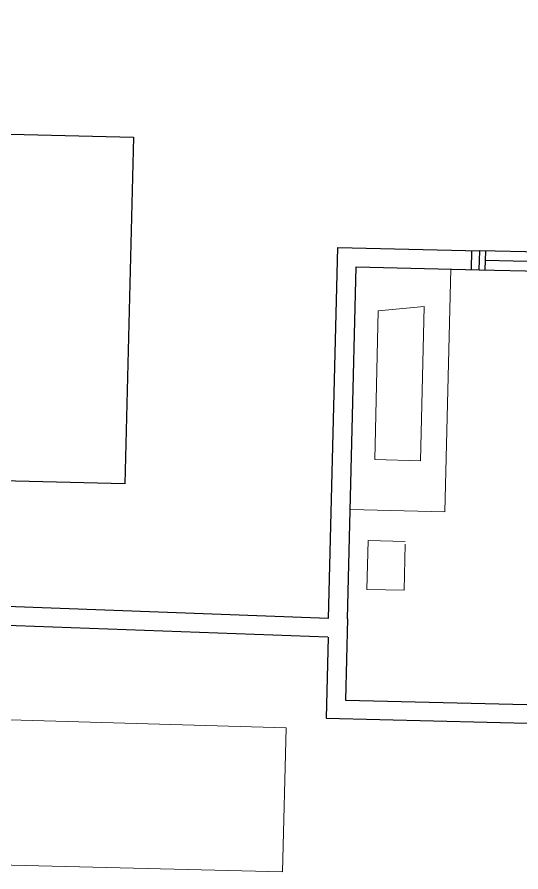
# Model space of a CAD drawing. Header units: millimetres. Extents: x 1418 to 1811, y 1796 to 1956.
# Drawn here: x 1478.351 to 1480.225, y 1827.785 to 1830.966 of the extents above; entities that cross this region are included whole.
import ezdxf

# ---------------------------------------------------------------- set-up
doc = ezdxf.new("R2010")
doc.units = ezdxf.units.MM
for name, color, linetype, lineweight in [('JANELAS', 5, 'Continuous', 25), ('layout', 253, 'Continuous', 13), ('LINHAGROSSA', 7, 'Continuous', 30)]:
    doc.layers.add(name, color=color, linetype=linetype, lineweight=lineweight)
doc.layers.add('VEGETAIS', color=3, linetype='Continuous')

msp = doc.modelspace()

# ---------------------------------------------------------------- linework, layer by layer
at = {"layer": 'JANELAS'}
for p, q in [((1480.9189, 1830.0754), (1480.0718, 1830.096)), ((1480.0924, 1830.0254), (1480.0941, 1830.0955)), ((1480.8925, 1830.041), (1480.0932, 1830.0604)), ((1480.0701, 1830.0259), (1480.9172, 1830.0053))]:
    msp.add_line(p, q, dxfattribs=at)
at = {"layer": 'layout'}
for p, q in [((1479.9637, 1830.0285), (1479.9417, 1829.1244)), ((1479.6944, 1829.8727), (1479.8647, 1829.8894)), ((1479.8647, 1829.8894), (1479.8508, 1829.3151)), ((1479.681, 1829.3192), (1479.6944, 1829.8727)), ((1479.8508, 1829.3151), (1479.681, 1829.3192)), ((1479.9417, 1829.1244), (1479.5896, 1829.1329)), ((1479.6519, 1828.8361), (1479.6563, 1829.0175)), ((1479.6563, 1829.0175), (1479.7949, 1829.0141)), ((1479.7947, 1829.0046), (1479.7905, 1828.8328)), ((1479.7905, 1828.8328), (1479.6519, 1828.8361)), ((1477.8586, 1828.3647), (1479.3512, 1828.321)), ((1479.3512, 1828.321), (1479.3382, 1827.7848)), ((1479.3382, 1827.7848), (1477.8453, 1827.8211))]:
    msp.add_line(p, q, dxfattribs=at)
at = {"layer": 'LINHAGROSSA'}
for p, q in [((1479.5096, 1828.7278), (1479.5432, 1830.1089)), ((1479.5432, 1830.1089), (1480.0718, 1830.096)), ((1480.0406, 1830.0267), (1480.0423, 1830.0967)), ((1480.0701, 1830.0259), (1480.0718, 1830.096)), ((1479.5797, 1828.7261), (1479.6116, 1830.0371)), ((1479.6116, 1830.0371), (1480.0701, 1830.0259)), ((1479.5096, 1828.7278), (1476.5408, 1828.8383)), ((1479.507, 1828.6578), (1476.5382, 1828.7682)), ((1479.5797, 1828.7261), (1479.5723, 1828.4242)), ((1479.5079, 1828.6578), (1479.5005, 1828.3563)), ((1479.5723, 1828.4242), (1480.7342, 1828.3959)), ((1479.5005, 1828.3563), (1480.7325, 1828.3263))]:
    msp.add_line(p, q, dxfattribs=at)
at = {"layer": 'VEGETAIS'}
msp.add_lwpolyline([(1475.6771, 1830.5948), (1478.7832, 1830.5192), (1478.7518, 1829.2287), (1475.6456, 1829.3043)], close=True, dxfattribs=at)
msp.add_spline([(1490.1973, 1833.7408), (1478.791, 1832.9368), (1481.1156, 1835.4594), (1485.0351, 1834.0388), (1489.1502, 1835.5998), (1490.1973, 1833.7408)], degree=3, dxfattribs=at)

doc.saveas('drawing.dxf')
